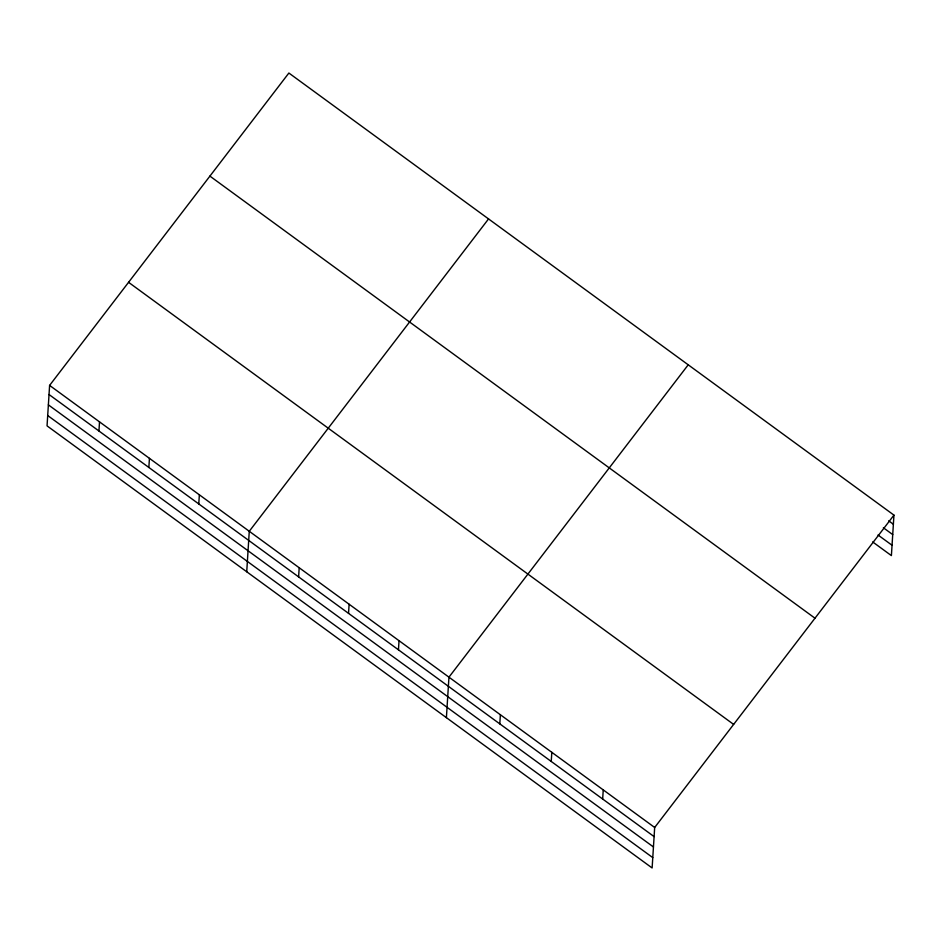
<?xml version="1.0" encoding="UTF-8"?>
<svg xmlns="http://www.w3.org/2000/svg" width="941" height="941" viewBox="0 0 941 941"><rect width="100%" height="100%" fill="white"/><g stroke="black" fill="none" stroke-linecap="round" stroke-linejoin="round"><path stroke-width="1.41" d="M49.602 385.398L47.05 425.873L652.125 867.967L654.677 827.48L893.95 515.127L288.875 73.033L49.602 385.398L654.677 827.48M98.946 430.99L99.511 421.862M148.854 467.465L149.431 458.338M198.774 503.941L199.351 494.813M246.73 571.763L249.271 531.289L488.544 218.924M298.615 576.88L299.191 567.752M348.535 613.356L349.111 604.228M398.455 649.831L399.031 640.703M446.399 717.654L448.951 677.167L688.224 364.814M499.8 723.876L500.377 714.748M551.238 761.457L551.814 752.33M602.663 799.027L603.24 789.899M893.95 515.127L891.398 555.602L872.695 541.945M888.704 520.832L893.374 524.255M883.376 527.76L892.727 534.594M878.024 535.006L892.056 545.262M209.914 176.12L814.988 618.202M128.564 282.312L733.639 724.405M49.026 394.526L654.101 836.608M48.367 404.865L653.442 846.959M47.697 415.534L652.772 857.616"/></g></svg>
